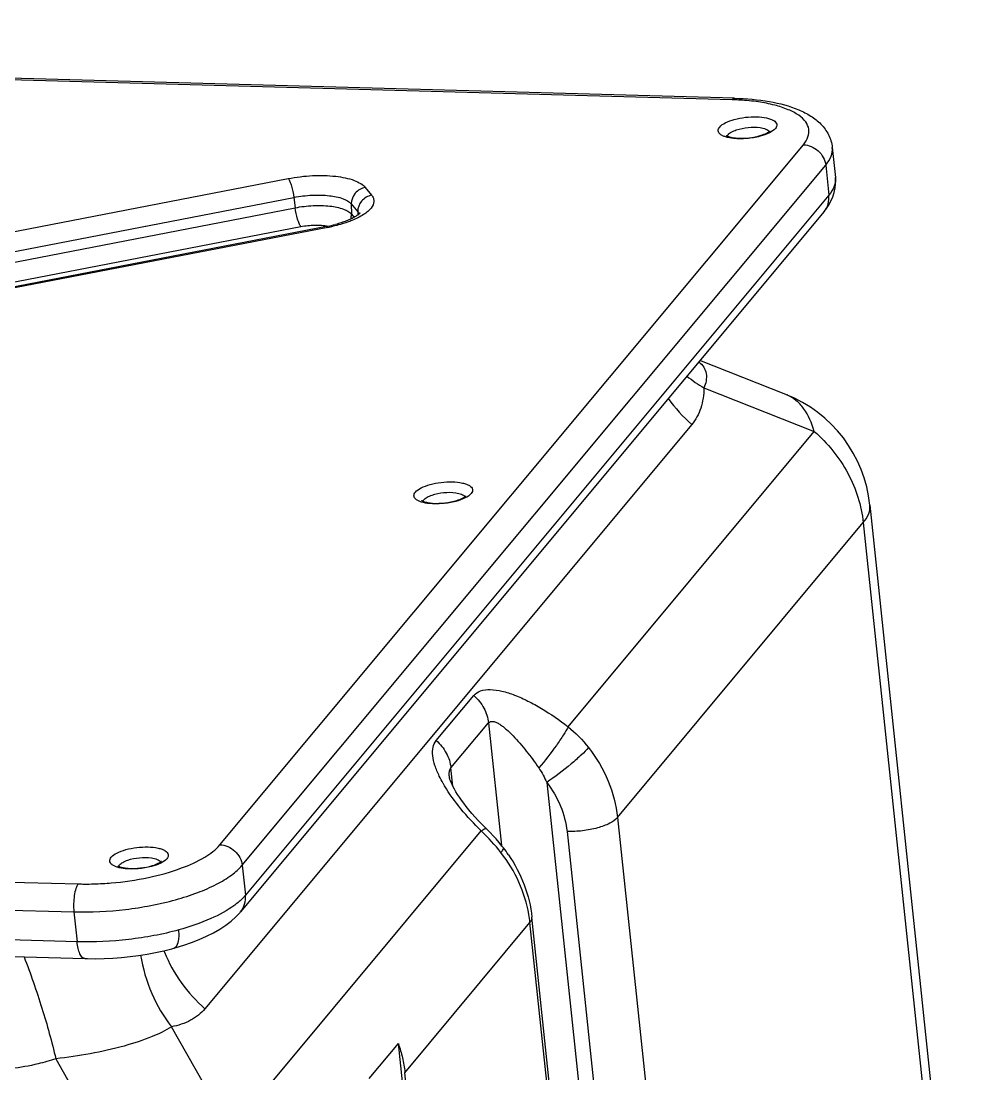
# Model space of a CAD drawing. Extents: x 104235 to 112395, y 52637 to 53451.
# Drawn here: x 111636.54 to 111659.68, y 53177.93 to 53203.48 of the extents above; entities that cross this region are included whole.
import ezdxf

# ---------------------------------------------------------------- set-up
doc = ezdxf.new("R2010")
doc.units = 0
doc.header["$LTSCALE"] = 1000
doc.layers.add('01-细实线', color=3, linetype='Continuous', lineweight=25)

msp = doc.modelspace()

# ---------------------------------------------------------------- linework, layer by layer
at = {"layer": '01-细实线'}
for p, q in [((111653.864, 53201.607, 283284.028), (111586.297, 53203.479, 283284.028)), ((111653.803, 53201.569, 283284.028), (111586.225, 53203.441, 283284.028)), ((111641.368, 53183.486, 283284.028), (111655.534, 53200.478, 283284.028)), ((111656.237, 53200.41, 283284.028), (111656.313, 53199.68, 283284.028)), ((111641.911, 53182.99, 283284.028), (111656.077, 53199.982, 283284.028)), ((111656.077, 53199.982, 283284.028), (111656.153, 53199.253, 283284.028)), ((111618.154, 53194.849, 283284.028), (111643.029, 53199.656, 283284.028)), ((111644.899, 53199.443, 283284.028), (111645.054, 53199.252, 283284.028)), ((111618.292, 53194.392, 283284.028), (111643.167, 53199.2, 283284.028)), ((111656.153, 53199.253, 283284.028), (111641.988, 53182.262, 283284.028)), ((111643.167, 53199.2, 283284.028), (111643.199, 53198.948, 283284.028)), ((111618.324, 53194.141, 283284.028), (111643.199, 53198.948, 283284.028)), ((111644.561, 53199.04, 283284.028), (111644.565, 53198.792, 283284.028)), ((111644.561, 53199.04, 283284.028), (111644.716, 53198.85, 283284.028)), ((111656.039, 53198.855, 283284.028), (111641.873, 53181.863, 283284.028)), ((111644.565, 53198.792, 283284.028), (111644.628, 53198.714, 283284.028)), ((111644.716, 53198.85, 283284.028), (111644.717, 53198.77, 283284.028)), ((111618.462, 53193.684, 283284.028), (111643.337, 53198.492, 283284.028)), ((111643.958, 53198.494, 283284.028), (111619.084, 53193.686, 283284.028)), ((111643.994, 53198.472, 283284.028), (111619.119, 53193.665, 283284.028)), ((111655.109, 53194.417, 283284.028), (111653.024, 53195.239, 283284.028)), ((111653.122, 53194.576, 283284.028), (111655.798, 53193.522, 283284.028)), ((111652.826, 53193.687, 283284.028), (111641.008, 53179.511, 283284.028)), ((111649.823, 53186.354, 283284.028), (111655.798, 53193.522, 283284.028)), ((111657.15, 53191.734, 283284.028), (111659.676, 53167.729, 283284.028)), ((111651.022, 53184.148, 283284.028), (111656.99, 53191.306, 283284.028)), ((111656.99, 53191.306, 283284.028), (111659.516, 53167.301, 283284.028)), ((111646.622, 53186.018, 283284.028), (111647.533, 53187.11, 283284.028)), ((111646.979, 53185.354, 283284.028), (111647.89, 53186.446, 283284.028)), ((111647.89, 53186.446, 283284.028), (111648.206, 53183.473, 283284.028)), ((111647.027, 53184.908, 283284.028), (111646.979, 53185.354, 283284.028)), ((111646.943, 53185.117, 283284.028), (111646.943, 53185.117, 283284.028)), ((111649.305, 53185, 283284.028), (111652.107, 53158.679, 283284.028)), ((111570.36, 53184.41, 283284.028), (111637.938, 53182.538, 283284.028)), ((111647.743, 53183.973, 283284.028), (111647.651, 53184.069, 283284.028)), ((111651.022, 53184.148, 283284.028), (111653.555, 53160.152, 283284.028)), ((111641.638, 53176.536, 283284.028), (111647.715, 53183.825, 283284.028)), ((111647.833, 53183.883, 283284.028), (111647.743, 53183.973, 283284.028)), ((111649.797, 53183.81, 283284.028), (111652.33, 53159.814, 283284.028)), ((111570.249, 53183.733, 283284.028), (111637.827, 53181.861, 283284.028)), ((111648.253, 53183.414, 283284.028), (111648.253, 53183.414, 283284.028)), ((111637.904, 53181.133, 283284.028), (111570.328, 53183.005, 283284.028)), ((111641.911, 53182.99, 283284.028), (111641.988, 53182.262, 283284.028)), ((111637.827, 53181.861, 283284.028), (111637.904, 53181.133, 283284.028)), ((111645.862, 53177.958, 283284.028), (111648.897, 53181.599, 283284.028)), ((111651.43, 53157.603, 283284.028), (111648.897, 53181.599, 283284.028)), ((111651.478, 53157.732, 283284.028), (111648.945, 53181.728, 283284.028)), ((111640.253, 53180.98, 283284.028), (111640.254, 53180.98, 283284.028)), ((111641.638, 53176.536, 283284.028), (111640.196, 53179.071, 283284.028)), ((111644.995, 53177.813, 283284.028), (111645.703, 53178.663, 283284.028)), ((111648.396, 53153.36, 283284.028), (111645.703, 53178.663, 283284.028)), ((111637.386, 53178.294, 283284.028), (111638.828, 53175.759, 283284.028)), ((111648.395, 53153.962, 283284.028), (111645.862, 53177.958, 283284.028))]:
    msp.add_line(p, q, dxfattribs=at)
at = {"layer": '01-细实线', "elevation": 283284.028}
for points in [[(111656.308, 53199.43), (111656.318, 53199.536), (111656.317, 53199.641), (111656.313, 53199.682)], [(111656.039, 53198.855), (111656.08, 53198.908), (111656.148, 53199.006), (111656.205, 53199.108), (111656.251, 53199.213), (111656.286, 53199.321), (111656.308, 53199.43)], [(111646.949, 53185.091), (111646.947, 53185.098), (111646.943, 53185.114), (111646.942, 53185.119), (111646.943, 53185.117)], [(111647.651, 53184.069), (111647.566, 53184.161), (111647.488, 53184.25), (111647.416, 53184.336), (111647.351, 53184.418), (111647.291, 53184.495), (111647.236, 53184.57), (111647.186, 53184.642), (111647.142, 53184.71), (111647.101, 53184.775), (111647.065, 53184.837), (111647.033, 53184.896), (111647.006, 53184.95), (111646.984, 53184.998), (111646.967, 53185.04), (111646.955, 53185.074), (111646.949, 53185.091)], [(111648.253, 53183.414), (111648.218, 53183.458), (111648.146, 53183.546), (111648.074, 53183.63), (111648.002, 53183.709), (111647.93, 53183.785), (111647.859, 53183.857), (111647.833, 53183.883)], [(111568.685, 53183.024), (111568.762, 53182.979), (111568.896, 53182.911), (111569.04, 53182.85), (111569.194, 53182.796), (111569.358, 53182.749), (111569.53, 53182.708), (111569.709, 53182.674), (111569.895, 53182.646), (111570.084, 53182.624), (111570.275, 53182.609), (111570.468, 53182.6), (111638.089, 53180.727)], [(111640.254, 53180.98), (111640.311, 53180.996), (111640.497, 53181.054), (111640.681, 53181.118), (111640.864, 53181.189), (111641.043, 53181.268), (111641.211, 53181.352), (111641.368, 53181.442), (111641.513, 53181.538), (111641.644, 53181.638), (111641.759, 53181.741), (111641.861, 53181.849), (111641.873, 53181.864)], [(111638.089, 53180.727), (111638.153, 53180.725), (111638.357, 53180.724), (111638.563, 53180.729), (111638.771, 53180.74), (111638.98, 53180.756), (111639.189, 53180.778), (111639.398, 53180.805), (111639.604, 53180.837), (111639.808, 53180.875), (111640.008, 53180.918), (111640.203, 53180.966), (111640.253, 53180.98)]]:
    msp.add_lwpolyline(points, dxfattribs=at)
at = {"layer": '01-细实线'}
for centre, radius, start, end in [((111653.625, 53195.203, 283284.028), 6.369, 87.8599, 88.3918), ((111653.634, 53195.433, 283284.028), 6.138, 86.6393, 87.8645), ((111653.778, 53200.653, 283284.028), 0.0978, 153.6596, 159.5442), ((111643.297, 53201.918, 283284.028), 3.487, 280.9387, 281.4421), ((111643.347, 53201.684, 283284.028), 3.248, 281.3887, 284.8228), ((111643.27, 53202.218, 283284.028), 3.815, 280.9312, 282.865), ((111654.732, 53197.347, 283284.028), 3.205, 230.8498, 239.8401), ((111655.256, 53196.474, 283284.028), 3.697, 215.7171, 228.9213), ((111653.918, 53191.394, 283284.028), 3.25, 5.9909, 68.4936), ((111654.783, 53193.589, 283284.028), 0.89, 66.2101, 68.4926), ((111646.391, 53191.792, 283284.028), 0.0978, 153.6596, 159.5442), ((111645.488, 53181.263, 283284.028), 3.504, 34.4507, 37.8811), ((111639.004, 53182.932, 283284.028), 0.0978, 153.6596, 159.5442), ((111638.098, 53190.013, 283284.028), 7.478, 273.2997, 274.8569), ((111645.864, 53181.278, 283284.028), 3.05, 6.0377, 9.8078), ((111643.124, 53182.115, 283284.028), 3.333, 201.1011, 201.7228)]:
    msp.add_arc(centre, radius, start, end, dxfattribs=at)
for points, knots in [([(111653.803, 53201.569, 283284.028), (111653.808, 53201.575, 283284.028), (111653.822, 53201.594, 283284.028), (111653.847, 53201.608, 283284.028), (111653.864, 53201.607, 283284.028)], [0, 0, 0, 0, 0.297574, 1, 1, 1, 1]), ([(111653.864, 53201.607, 283284.028), (111654.148, 53201.599, 283284.028), (111654.678, 53201.553, 283284.028), (111655.303, 53201.392, 283284.028), (111655.715, 53201.185, 283284.028), (111655.969, 53200.987, 283284.028), (111656.162, 53200.728, 283284.028), (111656.225, 53200.518, 283284.028), (111656.236, 53200.411, 283284.028)], [0, 0, 0, 0, 0.297609, 0.553742, 0.667918, 0.777383, 0.887428, 1, 1, 1, 1]), ([(111655.534, 53200.478, 283284.028), (111655.581, 53200.535, 283284.028), (111655.658, 53200.652, 283284.028), (111655.684, 53200.86, 283284.028), (111655.594, 53201.052, 283284.028), (111655.413, 53201.211, 283284.028), (111655.154, 53201.344, 283284.028), (111654.822, 53201.449, 283284.028), (111654.428, 53201.525, 283284.028), (111654.144, 53201.552, 283284.028), (111653.994, 53201.561, 283284.028)], [0, 0, 0, 0, 0.095423, 0.176194, 0.258587, 0.358, 0.48198, 0.631964, 0.805939, 1, 1, 1, 1]), ([(111653.842, 53200.629, 283284.028), (111653.776, 53200.636, 283284.028), (111653.685, 53200.651, 283284.028), (111653.577, 53200.693, 283284.028), (111653.508, 53200.733, 283284.028), (111653.448, 53200.813, 283284.028), (111653.482, 53200.882, 283284.028), (111653.503, 53200.907, 283284.028)], [0, 0, 0, 0, 0.366044, 0.513764, 0.636012, 0.816673, 1, 1, 1, 1]), ([(111653.503, 53200.907, 283284.028), (111653.54, 53200.951, 283284.028), (111653.657, 53201.025, 283284.028), (111653.869, 53201.1, 283284.028), (111654.127, 53201.149, 283284.028), (111654.391, 53201.162, 283284.028), (111654.597, 53201.143, 283284.028), (111654.735, 53201.104, 283284.028), (111654.825, 53201.064, 283284.028), (111654.895, 53200.998, 283284.028), (111654.889, 53200.918, 283284.028), (111654.868, 53200.885, 283284.028), (111654.855, 53200.87, 283284.028)], [0, 0, 0, 0, 0.105609, 0.251041, 0.420555, 0.592184, 0.743503, 0.80586, 0.85747, 0.930395, 0.962334, 1, 1, 1, 1]), ([(111653.907, 53200.837, 283284.028), (111653.999, 53200.868, 283284.028), (111654.191, 53200.905, 283284.028), (111654.387, 53200.906, 283284.028), (111654.482, 53200.892, 283284.028)], [0, 0, 0, 0, 0.503804, 1, 1, 1, 1]), ([(111653.665, 53200.696, 283284.028), (111653.664, 53200.698, 283284.028), (111653.66, 53200.702, 283284.028), (111653.664, 53200.7, 283284.028), (111653.669, 53200.695, 283284.028), (111653.68, 53200.69, 283284.028), (111653.696, 53200.683, 283284.028), (111653.727, 53200.671, 283284.028), (111653.753, 53200.664, 283284.028), (111653.771, 53200.66, 283284.028)], [0, 0, 0, 0, 0.044974, 0.04924, 0.101177, 0.201769, 0.348301, 0.534283, 1, 1, 1, 1]), ([(111653.707, 53200.721, 283284.028), (111653.728, 53200.747, 283284.028), (111653.793, 53200.793, 283284.028), (111653.865, 53200.822, 283284.028), (111653.907, 53200.837, 283284.028)], [0, 0, 0, 0, 0.427384, 1, 1, 1, 1]), ([(111653.771, 53200.66, 283284.028), (111653.782, 53200.657, 283284.028), (111653.832, 53200.647, 283284.028), (111653.881, 53200.641, 283284.028), (111653.92, 53200.639, 283284.028)], [0, 0, 0, 0, 0.224817, 1, 1, 1, 1]), ([(111654.483, 53200.682, 283284.028), (111654.378, 53200.654, 283284.028), (111654.164, 53200.619, 283284.028), (111653.948, 53200.618, 283284.028), (111653.842, 53200.629, 283284.028)], [0, 0, 0, 0, 0.506625, 1, 1, 1, 1]), ([(111653.92, 53200.639, 283284.028), (111654.019, 53200.632, 283284.028), (111654.219, 53200.639, 283284.028), (111654.414, 53200.676, 283284.028), (111654.508, 53200.706, 283284.028)], [0, 0, 0, 0, 0.503003, 1, 1, 1, 1]), ([(111654.482, 53200.892, 283284.028), (111654.53, 53200.885, 283284.028), (111654.61, 53200.867, 283284.028), (111654.686, 53200.823, 283284.028), (111654.703, 53200.795, 283284.028)], [0, 0, 0, 0, 0.597592, 1, 1, 1, 1]), ([(111654.855, 53200.87, 283284.028), (111654.817, 53200.825, 283284.028), (111654.694, 53200.748, 283284.028), (111654.562, 53200.703, 283284.028), (111654.483, 53200.682, 283284.028)], [0, 0, 0, 0, 0.419625, 1, 1, 1, 1]), ([(111654.508, 53200.706, 283284.028), (111654.556, 53200.721, 283284.028), (111654.629, 53200.749, 283284.028), (111654.698, 53200.789, 283284.028), (111654.719, 53200.809, 283284.028)], [0, 0, 0, 0, 0.634988, 1, 1, 1, 1]), ([(111654.719, 53200.809, 283284.028), (111654.72, 53200.81, 283284.028), (111654.722, 53200.811, 283284.028), (111654.724, 53200.813, 283284.028), (111654.724, 53200.814, 283284.028)], [0, 0, 0, 0, 0.593442, 1, 1, 1, 1]), ([(111655.534, 53200.478, 283284.028), (111655.664, 53200.472, 283284.028), (111655.926, 53200.363, 283284.028), (111656.063, 53200.111, 283284.028), (111656.077, 53199.982, 283284.028)], [0, 0, 0, 0, 0.502264, 1, 1, 1, 1]), ([(111656.077, 53199.982, 283284.028), (111656.13, 53200.047, 283284.028), (111656.218, 53200.179, 283284.028), (111656.244, 53200.339, 283284.028), (111656.237, 53200.41, 283284.028)], [0, 0, 0, 0, 0.541121, 1, 1, 1, 1]), ([(111643.029, 53199.656, 283284.028), (111643.223, 53199.694, 283284.028), (111643.609, 53199.74, 283284.028), (111644.149, 53199.729, 283284.028), (111644.547, 53199.654, 283284.028), (111644.784, 53199.546, 283284.028), (111644.869, 53199.479, 283284.028), (111644.899, 53199.443, 283284.028)], [0, 0, 0, 0, 0.307549, 0.598375, 0.835838, 0.927267, 1, 1, 1, 1]), ([(111643.029, 53199.656, 283284.028), (111643.046, 53199.635, 283284.028), (111643.075, 53199.575, 283284.028), (111643.128, 53199.424, 283284.028), (111643.155, 53199.293, 283284.028), (111643.167, 53199.2, 283284.028)], [0, 0, 0, 0, 0.169039, 0.41301, 1, 1, 1, 1]), ([(111656.313, 53199.68, 283284.028), (111656.321, 53199.61, 283284.028), (111656.295, 53199.45, 283284.028), (111656.207, 53199.318, 283284.028), (111656.153, 53199.253, 283284.028)], [0, 0, 0, 0, 0.457932, 1, 1, 1, 1]), ([(111644.899, 53199.443, 283284.028), (111644.806, 53199.425, 283284.028), (111644.632, 53199.323, 283284.028), (111644.56, 53199.132, 283284.028), (111644.561, 53199.04, 283284.028)], [0, 0, 0, 0, 0.506165, 1, 1, 1, 1]), ([(111643.167, 53199.2, 283284.028), (111643.312, 53199.228, 283284.028), (111643.599, 53199.262, 283284.028), (111644.004, 53199.254, 283284.028), (111644.329, 53199.192, 283284.028), (111644.512, 53199.101, 283284.028), (111644.561, 53199.04, 283284.028)], [0, 0, 0, 0, 0.30798, 0.599151, 0.836936, 1, 1, 1, 1]), ([(111645.054, 53199.252, 283284.028), (111645.072, 53199.23, 283284.028), (111645.101, 53199.183, 283284.028), (111645.119, 53199.069, 283284.028), (111645.06, 53198.951, 283284.028), (111644.961, 53198.854, 283284.028), (111644.809, 53198.743, 283284.028), (111644.672, 53198.678, 283284.028), (111644.574, 53198.638, 283284.028)], [0, 0, 0, 0, 0.093965, 0.181085, 0.374955, 0.499372, 0.645354, 1, 1, 1, 1]), ([(111645.054, 53199.252, 283284.028), (111644.961, 53199.234, 283284.028), (111644.787, 53199.132, 283284.028), (111644.715, 53198.942, 283284.028), (111644.716, 53198.85, 283284.028)], [0, 0, 0, 0, 0.506165, 1, 1, 1, 1]), ([(111656.039, 53198.855, 283284.028), (111656.083, 53198.908, 283284.028), (111656.15, 53199.037, 283284.028), (111656.161, 53199.182, 283284.028), (111656.153, 53199.253, 283284.028)], [0, 0, 0, 0, 0.491224, 1, 1, 1, 1]), ([(111643.199, 53198.948, 283284.028), (111643.341, 53198.976, 283284.028), (111643.622, 53199.009, 283284.028), (111644.019, 53199.001, 283284.028), (111644.338, 53198.941, 283284.028), (111644.516, 53198.852, 283284.028), (111644.565, 53198.792, 283284.028)], [0, 0, 0, 0, 0.30798, 0.599151, 0.836936, 1, 1, 1, 1]), ([(111643.337, 53198.492, 283284.028), (111643.32, 53198.513, 283284.028), (111643.29, 53198.573, 283284.028), (111643.237, 53198.724, 283284.028), (111643.211, 53198.855, 283284.028), (111643.199, 53198.948, 283284.028)], [0, 0, 0, 0, 0.169039, 0.41301, 1, 1, 1, 1]), ([(111644.574, 53198.638, 283284.028), (111644.539, 53198.624, 283284.028), (111644.391, 53198.569, 283284.028), (111644.238, 53198.526, 283284.028), (111644.12, 53198.499, 283284.028)], [0, 0, 0, 0, 0.234556, 1, 1, 1, 1]), ([(111644.769, 53198.81, 283284.028), (111644.77, 53198.814, 283284.028), (111644.776, 53198.825, 283284.028), (111644.766, 53198.811, 283284.028), (111644.75, 53198.796, 283284.028), (111644.708, 53198.761, 283284.028), (111644.656, 53198.729, 283284.028), (111644.602, 53198.699, 283284.028), (111644.535, 53198.667, 283284.028), (111644.44, 53198.626, 283284.028), (111644.315, 53198.582, 283284.028), (111644.225, 53198.556, 283284.028), (111644.178, 53198.544, 283284.028)], [0, 0, 0, 0, 0.016473, 0.026923, 0.050118, 0.132302, 0.253672, 0.326579, 0.406597, 0.58502, 0.784226, 1, 1, 1, 1]), ([(111643.337, 53198.492, 283284.028), (111643.448, 53198.513, 283284.028), (111643.598, 53198.529, 283284.028), (111643.747, 53198.528, 283284.028), (111643.783, 53198.526, 283284.028)], [0, 0, 0, 0, 0.756759, 1, 1, 1, 1]), ([(111643.783, 53198.526, 283284.028), (111643.802, 53198.525, 283284.028), (111643.872, 53198.521, 283284.028), (111643.942, 53198.512, 283284.028), (111643.993, 53198.501, 283284.028)], [0, 0, 0, 0, 0.265847, 1, 1, 1, 1]), ([(111643.994, 53198.472, 283284.028), (111643.991, 53198.476, 283284.028), (111643.982, 53198.486, 283284.028), (111643.968, 53198.495, 283284.028), (111643.958, 53198.494, 283284.028)], [0, 0, 0, 0, 0.333221, 1, 1, 1, 1]), ([(111652.999, 53195.21, 283284.028), (111653.045, 53195.172, 283284.028), (111653.125, 53195.087, 283284.028), (111653.208, 53194.865, 283284.028), (111653.167, 53194.684, 283284.028), (111653.122, 53194.576, 283284.028)], [0, 0, 0, 0, 0.257383, 0.493755, 1, 1, 1, 1]), ([(111653.122, 53194.576, 283284.028), (111653.118, 53194.41, 283284.028), (111653.075, 53194.091, 283284.028), (111652.922, 53193.803, 283284.028), (111652.826, 53193.687, 283284.028)], [0, 0, 0, 0, 0.525893, 1, 1, 1, 1]), ([(111655.798, 53193.522, 283284.028), (111655.744, 53193.719, 283284.028), (111655.626, 53193.997, 283284.028), (111655.367, 53194.277, 283284.028), (111655.219, 53194.37, 283284.028), (111655.142, 53194.404, 283284.028)], [0, 0, 0, 0, 0.541563, 0.777498, 1, 1, 1, 1]), ([(111655.798, 53193.522, 283284.028), (111656.126, 53193.236, 283284.028), (111656.676, 53192.558, 283284.028), (111656.946, 53191.722, 283284.028), (111656.99, 53191.306, 283284.028)], [0, 0, 0, 0, 0.509325, 1, 1, 1, 1]), ([(111646.117, 53192.047, 283284.028), (111646.153, 53192.09, 283284.028), (111646.27, 53192.165, 283284.028), (111646.483, 53192.24, 283284.028), (111646.74, 53192.288, 283284.028), (111647.004, 53192.302, 283284.028), (111647.211, 53192.283, 283284.028), (111647.349, 53192.244, 283284.028), (111647.439, 53192.204, 283284.028), (111647.509, 53192.138, 283284.028), (111647.502, 53192.057, 283284.028), (111647.481, 53192.025, 283284.028), (111647.468, 53192.01, 283284.028)], [0, 0, 0, 0, 0.105609, 0.251041, 0.420555, 0.592184, 0.743503, 0.80586, 0.85747, 0.930395, 0.962334, 1, 1, 1, 1]), ([(111646.455, 53191.769, 283284.028), (111646.39, 53191.775, 283284.028), (111646.298, 53191.791, 283284.028), (111646.191, 53191.832, 283284.028), (111646.121, 53191.873, 283284.028), (111646.062, 53191.953, 283284.028), (111646.096, 53192.022, 283284.028), (111646.117, 53192.047, 283284.028)], [0, 0, 0, 0, 0.366044, 0.513764, 0.636012, 0.816673, 1, 1, 1, 1]), ([(111646.32, 53191.861, 283284.028), (111646.341, 53191.887, 283284.028), (111646.407, 53191.932, 283284.028), (111646.478, 53191.962, 283284.028), (111646.52, 53191.976, 283284.028)], [0, 0, 0, 0, 0.427384, 1, 1, 1, 1]), ([(111646.52, 53191.976, 283284.028), (111646.613, 53192.008, 283284.028), (111646.805, 53192.044, 283284.028), (111647, 53192.045, 283284.028), (111647.095, 53192.031, 283284.028)], [0, 0, 0, 0, 0.503804, 1, 1, 1, 1]), ([(111647.095, 53192.031, 283284.028), (111647.144, 53192.024, 283284.028), (111647.223, 53192.007, 283284.028), (111647.299, 53191.963, 283284.028), (111647.317, 53191.935, 283284.028)], [0, 0, 0, 0, 0.597592, 1, 1, 1, 1]), ([(111647.468, 53192.01, 283284.028), (111647.431, 53191.964, 283284.028), (111647.308, 53191.888, 283284.028), (111647.175, 53191.843, 283284.028), (111647.097, 53191.822, 283284.028)], [0, 0, 0, 0, 0.419625, 1, 1, 1, 1]), ([(111646.279, 53191.836, 283284.028), (111646.277, 53191.838, 283284.028), (111646.274, 53191.841, 283284.028), (111646.278, 53191.839, 283284.028), (111646.282, 53191.835, 283284.028), (111646.293, 53191.83, 283284.028), (111646.31, 53191.822, 283284.028), (111646.34, 53191.811, 283284.028), (111646.366, 53191.804, 283284.028), (111646.385, 53191.799, 283284.028)], [0, 0, 0, 0, 0.044974, 0.04924, 0.101177, 0.201769, 0.348301, 0.534283, 1, 1, 1, 1]), ([(111646.385, 53191.799, 283284.028), (111646.396, 53191.797, 283284.028), (111646.445, 53191.787, 283284.028), (111646.495, 53191.781, 283284.028), (111646.534, 53191.778, 283284.028)], [0, 0, 0, 0, 0.224817, 1, 1, 1, 1]), ([(111647.097, 53191.822, 283284.028), (111646.991, 53191.794, 283284.028), (111646.778, 53191.759, 283284.028), (111646.561, 53191.758, 283284.028), (111646.455, 53191.769, 283284.028)], [0, 0, 0, 0, 0.506625, 1, 1, 1, 1]), ([(111646.534, 53191.778, 283284.028), (111646.633, 53191.771, 283284.028), (111646.832, 53191.778, 283284.028), (111647.028, 53191.816, 283284.028), (111647.122, 53191.845, 283284.028)], [0, 0, 0, 0, 0.503003, 1, 1, 1, 1]), ([(111647.122, 53191.845, 283284.028), (111647.169, 53191.86, 283284.028), (111647.242, 53191.889, 283284.028), (111647.312, 53191.928, 283284.028), (111647.333, 53191.948, 283284.028)], [0, 0, 0, 0, 0.634988, 1, 1, 1, 1]), ([(111647.333, 53191.948, 283284.028), (111647.334, 53191.949, 283284.028), (111647.335, 53191.951, 283284.028), (111647.337, 53191.953, 283284.028), (111647.338, 53191.954, 283284.028)], [0, 0, 0, 0, 0.593442, 1, 1, 1, 1]), ([(111656.99, 53191.306, 283284.028), (111657.043, 53191.37, 283284.028), (111657.131, 53191.502, 283284.028), (111657.157, 53191.662, 283284.028), (111657.15, 53191.733, 283284.028)], [0, 0, 0, 0, 0.54127, 1, 1, 1, 1]), ([(111647.533, 53187.11, 283284.028), (111647.575, 53187.161, 283284.028), (111647.707, 53187.243, 283284.028), (111647.951, 53187.264, 283284.028), (111648.231, 53187.221, 283284.028), (111648.537, 53187.122, 283284.028), (111648.857, 53186.978, 283284.028), (111649.298, 53186.734, 283284.028), (111649.616, 53186.514, 283284.028), (111649.823, 53186.354, 283284.028)], [0, 0, 0, 0, 0.07829, 0.171136, 0.282347, 0.409031, 0.547166, 0.693343, 1, 1, 1, 1]), ([(111647.533, 53187.11, 283284.028), (111647.631, 53187.024, 283284.028), (111647.796, 53186.821, 283284.028), (111647.877, 53186.571, 283284.028), (111647.89, 53186.446, 283284.028)], [0, 0, 0, 0, 0.509309, 1, 1, 1, 1]), ([(111647.89, 53186.446, 283284.028), (111647.903, 53186.462, 283284.028), (111647.942, 53186.486, 283284.028), (111648.013, 53186.484, 283284.028), (111648.088, 53186.457, 283284.028), (111648.166, 53186.413, 283284.028), (111648.247, 53186.355, 283284.028), (111648.358, 53186.263, 283284.028), (111648.553, 53186.073, 283284.028), (111648.818, 53185.761, 283284.028), (111649.015, 53185.493, 283284.028), (111649.111, 53185.352, 283284.028)], [0, 0, 0, 0, 0.035501, 0.074, 0.11982, 0.172245, 0.229857, 0.291263, 0.422225, 0.703771, 1, 1, 1, 1]), ([(111649.823, 53186.354, 283284.028), (111649.79, 53186.286, 283284.028), (111649.698, 53186.132, 283284.028), (111649.467, 53185.792, 283284.028), (111649.262, 53185.528, 283284.028), (111649.111, 53185.352, 283284.028)], [0, 0, 0, 0, 0.185281, 0.435864, 1, 1, 1, 1]), ([(111646.696, 53185.155, 283284.028), (111646.656, 53185.238, 283284.028), (111646.588, 53185.399, 283284.028), (111646.53, 53185.637, 283284.028), (111646.53, 53185.849, 283284.028), (111646.584, 53185.972, 283284.028), (111646.622, 53186.018, 283284.028)], [0, 0, 0, 0, 0.306235, 0.575806, 0.804076, 1, 1, 1, 1]), ([(111646.622, 53186.018, 283284.028), (111646.72, 53185.932, 283284.028), (111646.885, 53185.729, 283284.028), (111646.966, 53185.478, 283284.028), (111646.979, 53185.354, 283284.028)], [0, 0, 0, 0, 0.509309, 1, 1, 1, 1]), ([(111650.319, 53185.848, 283284.028), (111650.267, 53185.785, 283284.028), (111650.128, 53185.649, 283284.028), (111649.796, 53185.358, 283284.028), (111649.509, 53185.14, 283284.028), (111649.305, 53185, 283284.028)], [0, 0, 0, 0, 0.185028, 0.439416, 1, 1, 1, 1]), ([(111650.319, 53185.848, 283284.028), (111650.512, 53185.6, 283284.028), (111650.831, 53185.059, 283284.028), (111650.99, 53184.451, 283284.028), (111651.022, 53184.148, 283284.028)], [0, 0, 0, 0, 0.508166, 1, 1, 1, 1]), ([(111646.939, 53185.219, 283284.028), (111646.939, 53185.233, 283284.028), (111646.944, 53185.28, 283284.028), (111646.958, 53185.328, 283284.028), (111646.979, 53185.354, 283284.028)], [0, 0, 0, 0, 0.289681, 1, 1, 1, 1]), ([(111646.824, 53184.92, 283284.028), (111646.812, 53184.94, 283284.028), (111646.767, 53185.017, 283284.028), (111646.725, 53185.095, 283284.028), (111646.696, 53185.155, 283284.028)], [0, 0, 0, 0, 0.256023, 1, 1, 1, 1]), ([(111647.715, 53183.825, 283284.028), (111647.541, 53183.995, 283284.028), (111647.22, 53184.342, 283284.028), (111646.941, 53184.724, 283284.028), (111646.824, 53184.92, 283284.028)], [0, 0, 0, 0, 0.515019, 1, 1, 1, 1]), ([(111649.305, 53185, 283284.028), (111649.44, 53184.826, 283284.028), (111649.663, 53184.448, 283284.028), (111649.775, 53184.022, 283284.028), (111649.797, 53183.81, 283284.028)], [0, 0, 0, 0, 0.508166, 1, 1, 1, 1]), ([(111651.022, 53184.148, 283284.028), (111650.973, 53184.089, 283284.028), (111650.813, 53183.987, 283284.028), (111650.523, 53183.885, 283284.028), (111650.172, 53183.819, 283284.028), (111649.922, 53183.807, 283284.028), (111649.797, 53183.81, 283284.028)], [0, 0, 0, 0, 0.178356, 0.423924, 0.710118, 1, 1, 1, 1]), ([(111647.715, 53183.825, 283284.028), (111647.74, 53183.844, 283284.028), (111647.774, 53183.867, 283284.028), (111647.814, 53183.886, 283284.028), (111647.83, 53183.886, 283284.028), (111647.833, 53183.883, 283284.028)], [0, 0, 0, 0, 0.701709, 0.896487, 1, 1, 1, 1]), ([(111638.73, 53183.187, 283284.028), (111638.766, 53183.23, 283284.028), (111638.884, 53183.304, 283284.028), (111639.096, 53183.38, 283284.028), (111639.353, 53183.428, 283284.028), (111639.618, 53183.441, 283284.028), (111639.824, 53183.422, 283284.028), (111639.962, 53183.383, 283284.028), (111640.052, 53183.343, 283284.028), (111640.122, 53183.277, 283284.028), (111640.115, 53183.197, 283284.028), (111640.095, 53183.165, 283284.028), (111640.082, 53183.149, 283284.028)], [0, 0, 0, 0, 0.105609, 0.251041, 0.420555, 0.592184, 0.743503, 0.80586, 0.85747, 0.930395, 0.962334, 1, 1, 1, 1]), ([(111640.442, 53182.925, 283284.028), (111640.635, 53182.997, 283284.028), (111640.968, 53183.146, 283284.028), (111641.268, 53183.366, 283284.028), (111641.368, 53183.486, 283284.028)], [0, 0, 0, 0, 0.568744, 1, 1, 1, 1]), ([(111641.368, 53183.486, 283284.028), (111641.434, 53183.486, 283284.028), (111641.568, 53183.458, 283284.028), (111641.739, 53183.344, 283284.028), (111641.864, 53183.184, 283284.028), (111641.904, 53183.055, 283284.028), (111641.911, 53182.99, 283284.028)], [0, 0, 0, 0, 0.248459, 0.502483, 0.755767, 1, 1, 1, 1]), ([(111648.194, 53183.299, 283284.028), (111648.214, 53183.323, 283284.028), (111648.238, 53183.352, 283284.028), (111648.261, 53183.403, 283284.028), (111648.253, 53183.414, 283284.028)], [0, 0, 0, 0, 0.690008, 1, 1, 1, 1]), ([(111648.87, 53181.798, 283284.028), (111648.823, 53182.067, 283284.028), (111648.657, 53182.601, 283284.028), (111648.366, 53183.078, 283284.028), (111648.194, 53183.299, 283284.028)], [0, 0, 0, 0, 0.493081, 1, 1, 1, 1]), ([(111639.069, 53182.908, 283284.028), (111639.003, 53182.915, 283284.028), (111638.911, 53182.93, 283284.028), (111638.804, 53182.972, 283284.028), (111638.734, 53183.012, 283284.028), (111638.675, 53183.093, 283284.028), (111638.709, 53183.161, 283284.028), (111638.73, 53183.187, 283284.028)], [0, 0, 0, 0, 0.366044, 0.513764, 0.636012, 0.816673, 1, 1, 1, 1]), ([(111638.934, 53183.001, 283284.028), (111638.955, 53183.026, 283284.028), (111639.02, 53183.072, 283284.028), (111639.092, 53183.102, 283284.028), (111639.134, 53183.116, 283284.028)], [0, 0, 0, 0, 0.427384, 1, 1, 1, 1]), ([(111639.134, 53183.116, 283284.028), (111639.226, 53183.148, 283284.028), (111639.418, 53183.184, 283284.028), (111639.614, 53183.185, 283284.028), (111639.709, 53183.171, 283284.028)], [0, 0, 0, 0, 0.503804, 1, 1, 1, 1]), ([(111639.709, 53183.171, 283284.028), (111639.757, 53183.164, 283284.028), (111639.837, 53183.147, 283284.028), (111639.912, 53183.102, 283284.028), (111639.93, 53183.075, 283284.028)], [0, 0, 0, 0, 0.597592, 1, 1, 1, 1]), ([(111640.082, 53183.149, 283284.028), (111640.044, 53183.104, 283284.028), (111639.921, 53183.028, 283284.028), (111639.789, 53182.982, 283284.028), (111639.71, 53182.961, 283284.028)], [0, 0, 0, 0, 0.419625, 1, 1, 1, 1]), ([(111639.735, 53182.985, 283284.028), (111639.783, 53183, 283284.028), (111639.856, 53183.028, 283284.028), (111639.925, 53183.068, 283284.028), (111639.946, 53183.088, 283284.028)], [0, 0, 0, 0, 0.634988, 1, 1, 1, 1]), ([(111639.946, 53183.088, 283284.028), (111639.947, 53183.089, 283284.028), (111639.949, 53183.091, 283284.028), (111639.951, 53183.092, 283284.028), (111639.951, 53183.093, 283284.028)], [0, 0, 0, 0, 0.593442, 1, 1, 1, 1]), ([(111648.377, 53183.245, 283284.028), (111648.532, 53183.019, 283284.028), (111648.788, 53182.532, 283284.028), (111648.917, 53181.996, 283284.028), (111648.945, 53181.728, 283284.028)], [0, 0, 0, 0, 0.503705, 1, 1, 1, 1]), ([(111637.827, 53181.861, 283284.028), (111638.245, 53181.849, 283284.028), (111639.078, 53181.892, 283284.028), (111640.083, 53182.08, 283284.028), (111640.815, 53182.313, 283284.028), (111641.272, 53182.511, 283284.028), (111641.64, 53182.729, 283284.028), (111641.837, 53182.901, 283284.028), (111641.911, 53182.99, 283284.028)], [0, 0, 0, 0, 0.289464, 0.575321, 0.705211, 0.820929, 0.919614, 1, 1, 1, 1]), ([(111638.732, 53182.562, 283284.028), (111639.035, 53182.588, 283284.028), (111639.614, 53182.672, 283284.028), (111640.179, 53182.827, 283284.028), (111640.442, 53182.925, 283284.028)], [0, 0, 0, 0, 0.520858, 1, 1, 1, 1]), ([(111638.892, 53182.976, 283284.028), (111638.891, 53182.977, 283284.028), (111638.887, 53182.981, 283284.028), (111638.891, 53182.979, 283284.028), (111638.896, 53182.975, 283284.028), (111638.907, 53182.969, 283284.028), (111638.923, 53182.962, 283284.028), (111638.954, 53182.95, 283284.028), (111638.98, 53182.943, 283284.028), (111638.998, 53182.939, 283284.028)], [0, 0, 0, 0, 0.044974, 0.04924, 0.101177, 0.201769, 0.348301, 0.534283, 1, 1, 1, 1]), ([(111638.998, 53182.939, 283284.028), (111639.009, 53182.936, 283284.028), (111639.058, 53182.927, 283284.028), (111639.108, 53182.921, 283284.028), (111639.147, 53182.918, 283284.028)], [0, 0, 0, 0, 0.224817, 1, 1, 1, 1]), ([(111639.71, 53182.961, 283284.028), (111639.605, 53182.934, 283284.028), (111639.391, 53182.899, 283284.028), (111639.174, 53182.897, 283284.028), (111639.069, 53182.908, 283284.028)], [0, 0, 0, 0, 0.506625, 1, 1, 1, 1]), ([(111639.147, 53182.918, 283284.028), (111639.246, 53182.911, 283284.028), (111639.445, 53182.918, 283284.028), (111639.641, 53182.956, 283284.028), (111639.735, 53182.985, 283284.028)], [0, 0, 0, 0, 0.503003, 1, 1, 1, 1]), ([(111637.938, 53182.538, 283284.028), (111637.908, 53182.508, 283284.028), (111637.863, 53182.414, 283284.028), (111637.819, 53182.186, 283284.028), (111637.812, 53181.993, 283284.028), (111637.827, 53181.861, 283284.028)], [0, 0, 0, 0, 0.183079, 0.429515, 1, 1, 1, 1]), ([(111637.938, 53182.538, 283284.028), (111637.986, 53182.537, 283284.028), (111638.183, 53182.534, 283284.028), (111638.38, 53182.539, 283284.028), (111638.529, 53182.548, 283284.028)], [0, 0, 0, 0, 0.244885, 1, 1, 1, 1]), ([(111641.988, 53182.262, 283284.028), (111641.971, 53182.241, 283284.028), (111641.893, 53182.155, 283284.028), (111641.804, 53182.079, 283284.028), (111641.732, 53182.026, 283284.028)], [0, 0, 0, 0, 0.228982, 1, 1, 1, 1]), ([(111641.873, 53181.864, 283284.028), (111641.917, 53181.917, 283284.028), (111641.985, 53182.046, 283284.028), (111641.995, 53182.19, 283284.028), (111641.988, 53182.262, 283284.028)], [0, 0, 0, 0, 0.491223, 1, 1, 1, 1]), ([(111641.732, 53182.026, 283284.028), (111641.552, 53181.893, 283284.028), (111641.109, 53181.658, 283284.028), (111640.637, 53181.496, 283284.028), (111640.373, 53181.422, 283284.028)], [0, 0, 0, 0, 0.448735, 1, 1, 1, 1]), ([(111648.897, 53181.599, 283284.028), (111648.906, 53181.609, 283284.028), (111648.933, 53181.646, 283284.028), (111648.949, 53181.695, 283284.028), (111648.945, 53181.728, 283284.028)], [0, 0, 0, 0, 0.286506, 1, 1, 1, 1]), ([(111640.373, 53181.422, 283284.028), (111639.975, 53181.314, 283284.028), (111639.155, 53181.163, 283284.028), (111638.322, 53181.121, 283284.028), (111637.904, 53181.133, 283284.028)], [0, 0, 0, 0, 0.496796, 1, 1, 1, 1]), ([(111640.254, 53180.98, 283284.028), (111640.311, 53180.995, 283284.028), (111640.367, 53181.111, 283284.028), (111640.383, 53181.264, 283284.028), (111640.379, 53181.367, 283284.028), (111640.373, 53181.422, 283284.028)], [0, 0, 0, 0, 0.367342, 0.654489, 1, 1, 1, 1]), ([(111638.089, 53180.727, 283284.028), (111638.035, 53180.728, 283284.028), (111637.967, 53180.836, 283284.028), (111637.927, 53180.976, 283284.028), (111637.91, 53181.078, 283284.028), (111637.904, 53181.133, 283284.028)], [0, 0, 0, 0, 0.346662, 0.640648, 1, 1, 1, 1]), ([(111636.616, 53180.768, 283284.028), (111636.775, 53180.358, 283284.028), (111637.059, 53179.541, 283284.028), (111637.29, 53178.707, 283284.028), (111637.386, 53178.294, 283284.028)], [0, 0, 0, 0, 0.509576, 1, 1, 1, 1]), ([(111639.446, 53180.812, 283284.028), (111639.497, 53180.494, 283284.028), (111639.676, 53179.875, 283284.028), (111640.001, 53179.318, 283284.028), (111640.196, 53179.071, 283284.028)], [0, 0, 0, 0, 0.506359, 1, 1, 1, 1]), ([(111640.028, 53180.881, 283284.028), (111640.131, 53180.621, 283284.028), (111640.408, 53180.12, 283284.028), (111640.793, 53179.698, 283284.028), (111641.008, 53179.511, 283284.028)], [0, 0, 0, 0, 0.495662, 1, 1, 1, 1]), ([(111641.008, 53179.511, 283284.028), (111640.912, 53179.396, 283284.028), (111640.66, 53179.197, 283284.028), (111640.356, 53179.102, 283284.028), (111640.196, 53179.071, 283284.028)], [0, 0, 0, 0, 0.476856, 1, 1, 1, 1]), ([(111640.196, 53179.071, 283284.028), (111640.048, 53178.975, 283284.028), (111639.672, 53178.796, 283284.028), (111638.74, 53178.496, 283284.028), (111637.946, 53178.358, 283284.028), (111637.386, 53178.294, 283284.028)], [0, 0, 0, 0, 0.179615, 0.423821, 1, 1, 1, 1]), ([(111645.703, 53178.663, 283284.028), (111645.742, 53178.55, 283284.028), (111645.807, 53178.32, 283284.028), (111645.85, 53178.086, 283284.028), (111645.862, 53177.968, 283284.028)], [0, 0, 0, 0, 0.503611, 1, 1, 1, 1]), ([(111637.386, 53178.294, 283284.028), (111637.244, 53178.248, 283284.028), (111636.68, 53178.086, 283284.028), (111636.088, 53178.018, 283284.028), (111635.65, 53178.03, 283284.028)], [0, 0, 0, 0, 0.254318, 1, 1, 1, 1])]:
    msp.add_open_spline(points, degree=3, knots=knots, dxfattribs=at)
for points in [[(111653.681, 53200.653, 283284.028), (111653.68, 53200.664, 283284.028), (111653.682, 53200.676, 283284.028), (111653.686, 53200.687, 283284.028)], [(111653.69, 53200.696, 283284.028), (111653.694, 53200.705, 283284.028), (111653.7, 53200.714, 283284.028), (111653.707, 53200.721, 283284.028)], [(111644.547, 53198.673, 283284.028), (111644.559, 53198.711, 283284.028), (111644.566, 53198.752, 283284.028), (111644.565, 53198.792, 283284.028)], [(111644.716, 53198.85, 283284.028), (111644.73, 53198.833, 283284.028), (111644.741, 53198.814, 283284.028), (111644.749, 53198.794, 283284.028)], [(111646.295, 53191.792, 283284.028), (111646.293, 53191.804, 283284.028), (111646.295, 53191.816, 283284.028), (111646.299, 53191.826, 283284.028)], [(111646.303, 53191.836, 283284.028), (111646.308, 53191.845, 283284.028), (111646.314, 53191.853, 283284.028), (111646.32, 53191.861, 283284.028)], [(111649.823, 53186.354, 283284.028), (111650.007, 53186.206, 283284.028), (111650.174, 53186.035, 283284.028), (111650.319, 53185.848, 283284.028)], [(111649.111, 53185.352, 283284.028), (111649.187, 53185.242, 283284.028), (111649.25, 53185.123, 283284.028), (111649.305, 53185, 283284.028)], [(111646.939, 53185.169, 283284.028), (111646.938, 53185.186, 283284.028), (111646.938, 53185.203, 283284.028), (111646.939, 53185.219, 283284.028)], [(111646.943, 53185.117, 283284.028), (111646.941, 53185.134, 283284.028), (111646.939, 53185.152, 283284.028), (111646.939, 53185.169, 283284.028)], [(111648.194, 53183.299, 283284.028), (111648.049, 53183.487, 283284.028), (111647.887, 53183.662, 283284.028), (111647.715, 53183.825, 283284.028)], [(111638.908, 53182.932, 283284.028), (111638.907, 53182.943, 283284.028), (111638.909, 53182.955, 283284.028), (111638.913, 53182.966, 283284.028)], [(111638.917, 53182.975, 283284.028), (111638.921, 53182.984, 283284.028), (111638.927, 53182.993, 283284.028), (111638.934, 53183.001, 283284.028)]]:
    msp.add_open_spline(points, degree=3, dxfattribs=at)

doc.saveas('drawing.dxf')
